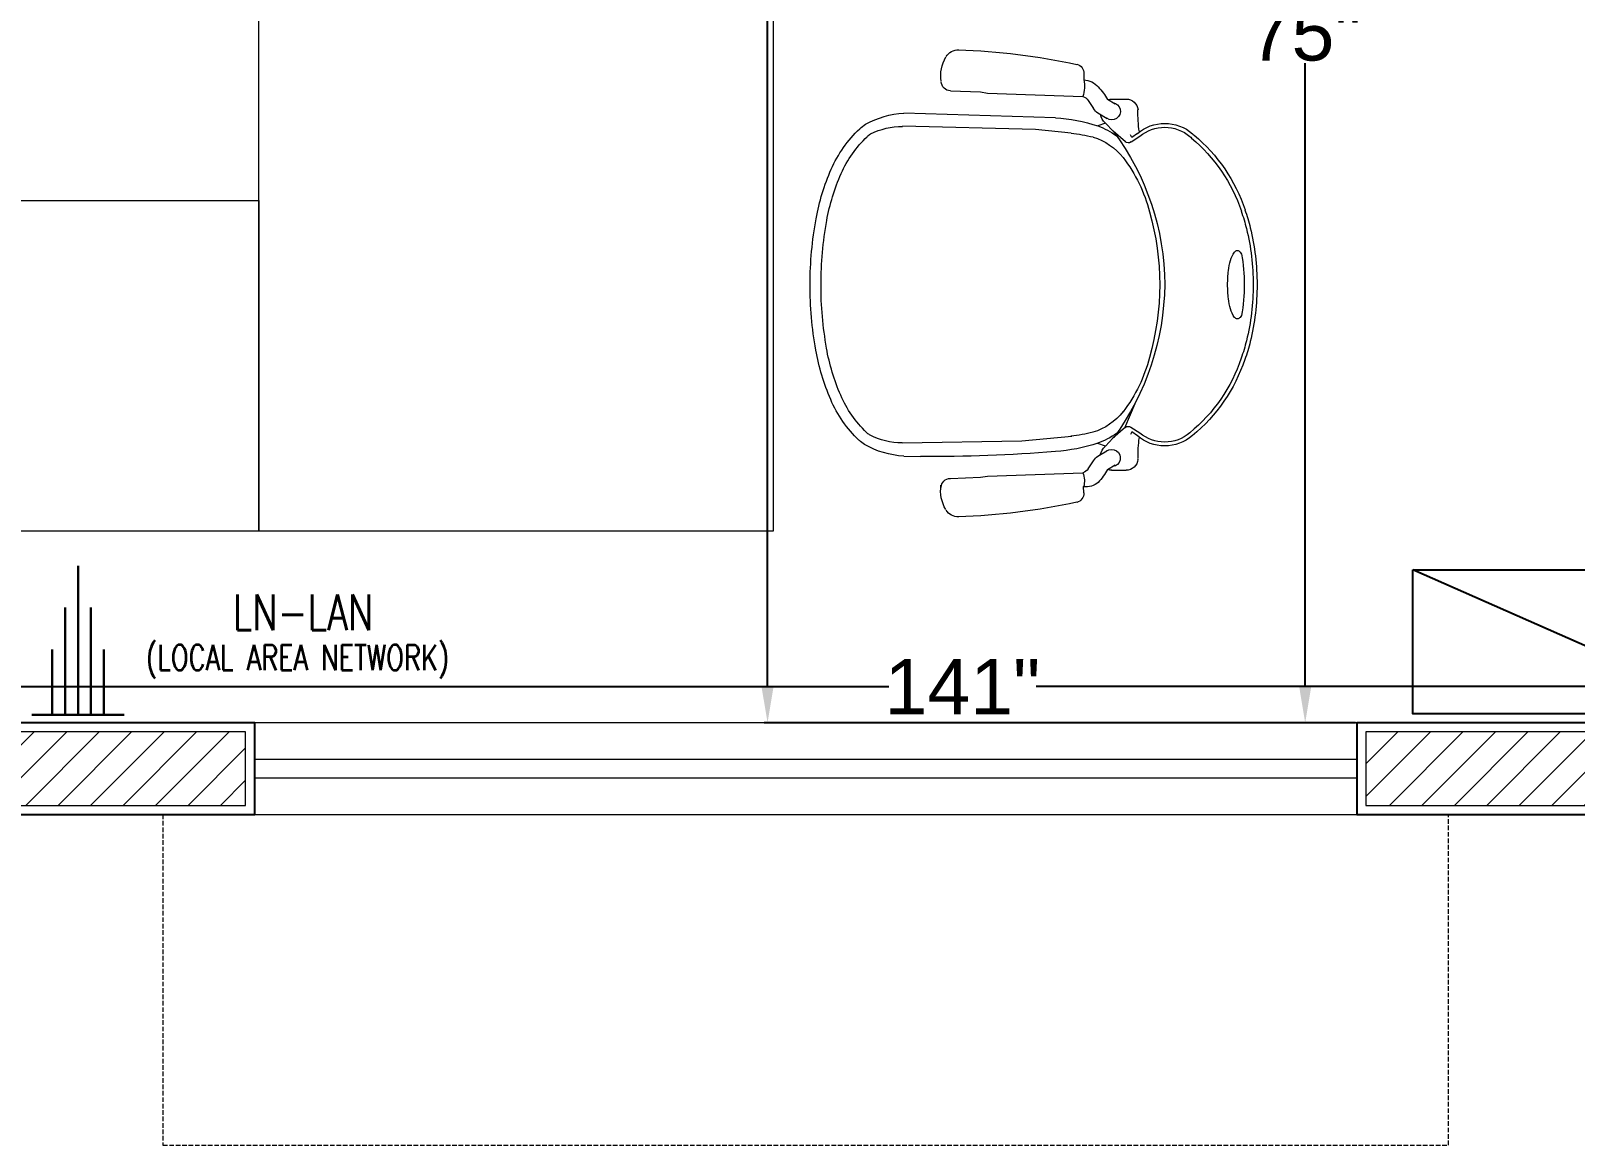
# Model space of a CAD drawing. Header units: inches. Extents: x 112 to 4169, y -2569 to 841.
# Drawn here: x 1704.9 to 1789, y -2459.3 to -2398.6 of the extents above; entities that cross this region are included whole.
import ezdxf

# ---------------------------------------------------------------- set-up
doc = ezdxf.new("R2010")
doc.units = ezdxf.units.IN
doc.header["$MEASUREMENT"] = 0
doc.linetypes.add('DASH', pattern=[0.35, 0.25, -0.1])
doc.layers.get('Defpoints').update_dxf_attribs({"lineweight": 0})
for name, color, linetype, lineweight in [('E-LAN', 6, 'Continuous', 30), ('Glass', 5, 'Continuous', 9), ('HACTH', 8, 'Continuous', 9), ('ID-FURN', 7, 'Continuous', 15), ('Plaster Line', 254, 'Continuous', 15), ('Sunshed', 5, 'Continuous', 15), ('WINDOW', 140, 'Continuous', 9)]:
    doc.layers.add(name, color=color, linetype=linetype, lineweight=lineweight)
doc.layers.add('HVAC', color=44, linetype='Continuous')
doc.layers.add('wall 05', color=253, linetype='Continuous')
doc.styles.get("Standard").update_dxf_attribs({"font": 'arial.ttf'})
doc.styles.add('TAVE1', font='ROMANS.shx', dxfattribs={"width": 0.75})
doc.dimstyles.get("Standard").update_dxf_attribs({"dimtxt": 3, "dimasz": 2, "dimexe": 0.18, "dimexo": 0.0625, "dimgap": 0.09, "dimtad": 0, "dimtih": 1, "dimtoh": 1, "dimdec": 0, "dimzin": 0, "dimdsep": 46, "dimtxsty": 'Standard', "dimcen": 0.09, "dimclrd": 5, "dimadec": 0, "dimazin": 0, "dimtfac": 1, "dimtdec": 0, "dimtofl": 0, "dimtmove": 0, "dimatfit": 3, "dimfxl": 1, "dimtolj": 1, "dimtzin": 0, "dimarcsym": 0})

# ---------------------------------------------------------------- blocks, each defined once
blk = doc.blocks.new("VISITOR'S CHAIR")
at = {"layer": 'ID-FURN'}
for p, q in [((-238.2, 446.3), (-237.2, 446.4)), ((-206.3, 445.5), (-200.5, 437.8)), ((-194.5, 436.8), (-202.2, 448.9)), ((-159.3, 443.5), (-195.6, 428)), ((194, 436.8), (201.7, 448.9)), ((205.7, 445.5), (199.9, 437.8)), ((-252.9, 410.4), (-252.9, 430.1)), ((-194.5, 429.2), (-209.3, 412.3)), ((-200.5, 437.8), (-204.1, 436)), ((194, 429.2), (208.8, 412.3)), ((199.9, 437.8), (203.6, 436)), ((252.4, 410.4), (252.4, 430.1)), ((-246, 415.4), (-252.2, 404.9)), ((-233.9, 391.5), (-226.3, 404.1)), ((-209.3, 412.3), (-220.1, 402)), ((-220.1, 402), (-216.3, 391.6)), ((208.8, 412.3), (219.5, 402)), ((219.5, 402), (215.7, 391.6)), ((233.4, 391.5), (225.8, 404.1)), ((245.5, 415.4), (251.7, 404.9)), ((-251, 378.4), (-240.1, 385.8)), ((250.5, 378.4), (239.5, 385.8)), ((-283.6, 372.6), (-275.2, 372.4)), ((-260.9, 241.4), (-256.5, 371.2)), ((260.4, 241.4), (255.9, 371.2)), ((286.6, 372.6), (278.2, 372.4)), ((-212.8, 288.2), (-206.4, 356.1)), ((206, 355.1), (211.1, 306.6)), ((226.9, 334), (233.3, 127.6)), ((211.1, 306.6), (215.2, 125.7)), ((-215.8, 125.5), (-212.8, 288.2)), ((-264.1, 191.1), (-262.6, 231.9)), ((-262.6, 231.9), (-260.9, 241.4)), ((262, 231.9), (260.4, 241.4)), ((263.5, 191.1), (262, 231.9)), ((-233.8, 127.6), (-234.4, 150.3))]:
    blk.add_line(p, q, dxfattribs=at)
for centre, major_axis, ratio, start_param, end_param in [((-30.7, 376.8), (160.1, 160.1), 1, 1.106098, 1.669765), ((-25.5, 384.4), (156.3, 156.3), 1, 1.024131, 1.139863), ((-25.5, 384.4), (-152.5, 152.5), 1, -0.546665, -0.430933), ((0, 279.6), (232.5, 232.5), 1, 0.786111, 1.024131), ((0, 279.6), (-228.8, 228.8), 1, -0.784686, -0.546665), ((-0.3, 358.6), (-164.3, 164.3), 1, -0.967168, -0.603629), ((-0.5, 279.6), (232.5, 232.5), 1, 0.546665, 0.784686), ((-0.5, 279.6), (-228.8, 228.8), 1, -1.024131, -0.786111), ((25, 384.4), (-152.5, 152.5), 1, -1.139863, -1.024131), ((25, 384.4), (-156.3, 156.3), 1, -1.139863, -1.024131), ((27.8, 374.8), (-162.3, 162.3), 1, 4.626582, 5.170366), ((-30.7, 376.8), (156.4, 156.4), 1, 1.106098, 1.669765), ((-42.1, 581.5), (-3.34, 3.34), 1, -0.185935, 0.785398), ((-42.1, 581.5), (3.34, 3.34), 1, 2.356194, 3.327527), ((-22.4, 552.7), (28, 28), 1, 1.306571, 1.384862), ((-22.4, 610.3), (-28, 28), 1, 1.756731, 2.080357), ((-9.1, 657.2), (-62.5, 62.5), 1, 2.080357, 2.239483), ((-0.3, 732.5), (-116.1, 116.1), 1, 2.239483, 2.356194), ((-0.3, 732.5), (-116.1, 116.1), 1, 2.356194, 2.472906), ((8.6, 657.2), (62.5, 62.5), 1, 4.043702, 4.202828), ((21.8, 610.3), (28, 28), 1, 4.202828, 4.526454), ((21.8, 552.7), (-28, 28), 1, -1.384862, -1.299686), ((41.5, 581.5), (3.34, 3.34), 1, 5.497787, 6.46912), ((41.5, 581.5), (-3.34, 3.34), 1, 2.955658, 3.926991), ((27.8, 374.8), (158.5, 158.5), 1, 6.197379, 6.741162), ((-162.3, 482.7), (40.7, 40.7), 1, 1.641382, 2.3562), ((-162.3, 482.7), (-37, 37), 1, 0.070585, 0.785404), ((85, 416), (108.9, 108.9), 1, 6.212612, 6.231759), ((161.7, 482.7), (37, 37), 1, 5.497793, 6.212612), ((85, 416), (112.6, 112.6), 1, 6.212612, 6.231759), ((161.7, 482.7), (-40.7, 40.7), 1, 3.926985, 4.641803), ((-162.3, 482.7), (40.7, 40.7), 1, 2.3562, 3.058022), ((-162.3, 482.7), (37, 37), 1, 2.3562, 3.058022), ((3.5, 124), (253.6, 253.6), 1, 0.795932, 1.416989), ((-0.3, 117.9), (253.1, 253.1), 1, 0.505105, 1.065692), ((-2.1, 130.4), (-249.1, 249.1), 1, -1.424708, -0.790588), ((161.7, 482.7), (-37, 37), 1, 3.225371, 3.926997), ((161.7, 482.7), (40.7, 40.7), 1, 4.795959, 5.497781), ((-236.4, 429.9), (11.7, 11.7), 1, 0.895345, 2.346242), ((-232, 599.7), (-108.4, 108.4), 1, 2.322741, 2.51101), ((-51.2, 268.5), (140.9, 140.9), 1, 1.029343, 1.444292), ((50.6, 268.5), (140.9, 140.9), 1, 0.126504, 0.541453), ((232.9, 610.8), (116.4, 116.4), 1, 3.774404, 3.956147), ((235.9, 429.9), (-11.7, 11.7), 1, 3.936943, 5.38784), ((-236.3, 410.5), (-8.33, 8.33), 1, 3.308932, 6.927895), ((-122.3, 361.1), (-58.3, 58.3), 1, -0.121154, 0.49051), ((-199.3, 433), (4.34, 4.34), 1, 4.766338, 6.168083), ((121.8, 361.1), (-58.3, 58.3), 1, 4.221879, 4.833543), ((198.8, 433), (4.34, 4.34), 1, 1.685898, 3.087644), ((235.8, 410.5), (8.33, 8.33), 1, 5.638476, 9.257439), ((-207.6, 326.1), (-64, 64), 1, -0.27183, -0.033972), ((-236.6, 411), (11.5, 11.5), 1, 2.359032, 2.700427), ((-237.4, 417.6), (-16.4, 16.4), 1, 2.597956, 3.176359), ((-117.7, 355.6), (-74.2, 74.2), 1, 0.158797, 0.434217), ((117.2, 355.6), (74.2, 74.2), 1, 5.848968, 6.124388), ((236.9, 417.6), (-16.4, 16.4), 1, 1.53603, 2.114433), ((236.1, 411), (-11.5, 11.5), 1, 3.582758, 3.924153), ((207.1, 326.1), (64, 64), 1, 0.033972, 0.27183), ((-245.5, 374), (-29, 9), 0.940619, -0.371164, 0.371164), ((-243.2, 366.7), (9.99, 9.99), 1, 1.377732, 2.024937), ((-248.6, 401.1), (12.4, 12.4), 1, 4.437336, 4.934607), ((17, 316.6), (173.3, 173.3), 1, 2.044581, 2.285039), ((45.2, 326.1), (-179.2, 179.2), 1, 0.550308, 0.670712), ((-45.7, 326.1), (-179.2, 179.2), 1, 4.041677, 4.162081), ((-17.5, 316.6), (173.3, 173.3), 1, 5.568943, 5.8094), ((248.1, 401.1), (-12.4, 12.4), 1, 1.348578, 1.845849), ((242.6, 366.7), (9.99, 9.99), 1, 5.829045, 6.47625), ((248.3, 369.9), (21.5, 21.5), 1, 5.582202, 6.32453), ((602.9, 170), (-650.5, 650.5), 1, 0.573881, 0.750879), ((-284.6, 360.2), (-8.76, 8.76), 1, -0.863376, 0.564498), ((-268.2, 332.2), (2.3, 41.2), 0.843481, -0.27588, 0.27588), ((269.1, 332.1), (-29.2, 29.2), 1, -1.014167, -0.462408), ((287.6, 360.2), (8.76, 8.76), 1, 5.718688, 7.146561), ((-599.9, 170), (-650.5, 650.5), 1, 3.96151, 4.138508), ((1965.9, 158.7), (1555.9, 1555.9), 1, 2.276461, 2.36002), ((-297.3, 201.7), (13.6, 13.6), 1, 2.322194, 3.388756), ((-276.9, 191.2), (-9.06, 9.06), 1, 2.406079, 3.903189), ((276.4, 191.2), (-9.06, 9.06), 1, 0.8092, 2.30631), ((300.2, 201.7), (-13.6, 13.6), 1, 2.89443, 3.960991), ((-280.7, 229.2), (36.4, 36.4), 1, 3.399296, 4.068112), ((283.7, 229.2), (-36.4, 36.4), 1, 2.215073, 2.88389), ((-110, 135.1), (87.7, 87.7), 1, 2.416541, 2.868914), ((110.4, 135), (-87, 87), 1, 3.422629, 3.866448), ((-119, 125.5), (68.4, 68.4), 1, 2.356783, 2.833835), ((118.4, 125.7), (68.4, 68.4), 1, 5.032166, 5.498375), ((-133.1, 134.8), (-73.8, 73.8), 1, 1.404983, 1.497112), ((-89.5, 183.7), (-119.9, 119.9), 1, 1.547695, 1.947381), ((-169.4, 107.4), (-31.3, 31.3), 1, 1.42524, 1.547695), ((-89.5, 183.7), (109.4, 109.4), 1, 3.118491, 3.518177), ((88.8, 184.1), (109.4, 109.4), 1, 4.339484, 4.739169), ((88.8, 184.1), (119.9, 119.9), 1, 4.339484, 4.739169), ((169, 108.1), (31.3, 31.3), 1, 4.739169, 4.873442), ((136.9, 131.9), (-69.9, 69.9), 1, 3.217039, 3.320838), ((34.9, 307.3), (-204.6, 204.6), 1, 2.536468, 2.768687), ((-36, 307.2), (-215, 215), 1, 1.947381, 2.1796), ((-36, 307.2), (204.6, 204.6), 1, 3.518177, 3.750397), ((-0.9, 503.9), (-345.8, 345.8), 1, 2.1796, 2.358034), ((-0.9, 503.9), (345.8, 345.8), 1, 3.92883, 4.107264), ((34.9, 307.3), (-215, 215), 1, 2.536468, 2.768687), ((-0.9, 503.9), (-356.3, 356.3), 1, 2.1796, 2.358034), ((-0.9, 503.9), (-356.3, 356.3), 1, 2.358034, 2.536468)]:
    blk.add_ellipse(centre, major_axis=major_axis, ratio=ratio, start_param=start_param, end_param=end_param, dxfattribs=at)
blk = doc.blocks.new('ASDSAETR')
for p, q in [((51404, -7188.31), (51404, -7197.3)), ((51404, -7190.29), (51410.36, -7190.29)), ((51404, -7191.55), (51414.43, -7191.55)), ((51404, -7192.81), (51418.49, -7192.81)), ((51404, -7194.07), (51414.43, -7194.07)), ((51404, -7195.33), (51410.36, -7195.33))]:
    blk.add_line(p, q)
blk = doc.blocks.new('*D289')
at = {"color": 0, "lineweight": -2, "transparency": 16777216}
for p, q in [((1744.983, -2348.947), (1744.866, -2348.947)), ((1777.064, -2436.299), (1744.866, -2436.299))]:
    blk.add_line(p, q, dxfattribs=at)
at = {"color": 5, "lineweight": -2, "transparency": 16777216}
for p, q in [((1745.046, -2350.947), (1745.046, -2391.001)), ((1745.046, -2434.299), (1745.046, -2394.245))]:
    blk.add_line(p, q, dxfattribs=at)
at = {"color": 5, "transparency": 16777216}
for points in [[(1744.712, -2350.947), (1745.379, -2350.947), (1745.046, -2348.947)], [(1744.712, -2434.299), (1745.379, -2434.299), (1745.046, -2436.299)]]:
    blk.add_solid(points, dxfattribs=at)
at = {"layer": 'Defpoints', "color": 0, "transparency": 16777216}
for p in [(1745.046, -2348.947), (1745.046, -2436.299), (1777.127, -2436.299)]:
    blk.add_point(p, dxfattribs=at)
at = {"color": 0, "transparency": 16777216, "insert": (1745.046, -2392.623), "char_height": 3, "attachment_point": 5}
blk.add_mtext('\\A1;87"', dxfattribs=at)
blk = doc.blocks.new('*D310')
at = {"color": 0, "lineweight": -2, "transparency": 16777216}
for p, q in [((1685.314, -2436.236), (1685.314, -2434.155)), ((1826.003, -2436.236), (1826.003, -2434.155))]:
    blk.add_line(p, q, dxfattribs=at)
at = {"color": 5, "lineweight": -2, "transparency": 16777216}
for p, q in [((1687.314, -2434.335), (1751.655, -2434.335)), ((1824.003, -2434.335), (1759.662, -2434.335))]:
    blk.add_line(p, q, dxfattribs=at)
at = {"color": 5, "transparency": 16777216}
for points in [[(1687.314, -2434.002), (1687.314, -2434.669), (1685.314, -2434.335)], [(1824.003, -2434.002), (1824.003, -2434.669), (1826.003, -2434.335)]]:
    blk.add_solid(points, dxfattribs=at)
at = {"layer": 'Defpoints', "color": 0, "transparency": 16777216}
for p in [(1685.314, -2434.335), (1685.314, -2436.299), (1826.003, -2436.299)]:
    blk.add_point(p, dxfattribs=at)
at = {"color": 0, "transparency": 16777216, "insert": (1755.659, -2434.335), "char_height": 3, "attachment_point": 5}
blk.add_mtext('\\A1;141"', dxfattribs=at)
blk = doc.blocks.new('*D380')
at = {"color": 0, "lineweight": -2, "transparency": 16777216}
for p, q in [((1773.764, -2361.226), (1774.498, -2361.226)), ((1777.064, -2436.299), (1774.138, -2436.299))]:
    blk.add_line(p, q, dxfattribs=at)
at = {"color": 5, "lineweight": -2, "transparency": 16777216}
for p, q in [((1774.318, -2363.226), (1774.318, -2397.147)), ((1774.318, -2434.299), (1774.318, -2400.378))]:
    blk.add_line(p, q, dxfattribs=at)
at = {"color": 5, "transparency": 16777216}
for points in [[(1773.985, -2363.226), (1774.651, -2363.226), (1774.318, -2361.226)], [(1773.985, -2434.299), (1774.651, -2434.299), (1774.318, -2436.299)]]:
    blk.add_solid(points, dxfattribs=at)
at = {"layer": 'Defpoints', "color": 0, "transparency": 16777216}
for p in [(1773.701, -2361.226), (1774.318, -2436.299), (1777.127, -2436.299)]:
    blk.add_point(p, dxfattribs=at)
at = {"color": 0, "transparency": 16777216, "insert": (1774.318, -2398.763), "char_height": 3, "attachment_point": 5}
blk.add_mtext('\\A1;75"', dxfattribs=at)

msp = doc.modelspace()

# ---------------------------------------------------------------- hatches: boundary and pattern name
at = {"layer": 'HACTH'}
h = msp.add_hatch(dxfattribs=at)
h.set_pattern_fill('ANSI31', color=256, scale=10, style=0)
h.set_pattern_definition([(45, (-121382.8874, -173770.7034), (-0.8838834765, 0.8838834765), [])])
h.paths.add_polyline_path([(1819.814, -2440.799), (1819.814, -2436.799), (1809.064, -2436.799), (1777.627, -2436.799), (1777.627, -2440.799)])
h.paths.add_polyline_path([(1685.814, -2436.799), (1685.814, -2440.799), (1716.627, -2440.799), (1716.627, -2436.799)])

# ---------------------------------------------------------------- linework, layer by layer
at = {"layer": 'Glass', "ltscale": 10}
msp.add_lwpolyline([(1777.127, -2439.299), (1777.127, -2438.299), (1717.127, -2438.299), (1717.127, -2439.299)], close=True, dxfattribs=at)
at = {"layer": 'HVAC'}
msp.add_line((1797.942, -2435.814), (1780.175, -2427.977), dxfattribs=at)
msp.add_lwpolyline([(1780.175, -2427.977), (1815.708, -2427.977), (1815.708, -2435.814), (1780.175, -2435.814)], close=True, dxfattribs=at)
at = {"layer": 'ID-FURN'}
for points in [[(1745.349, -2359.869), (1745.349, -2425.869), (1717.349, -2425.869), (1717.349, -2359.869)], [(1717.349, -2407.869), (1717.349, -2425.869), (1685.349, -2425.869), (1685.349, -2407.869)]]:
    msp.add_lwpolyline(points, close=True, dxfattribs=at)
at = {"layer": 'Plaster Line'}
msp.add_lwpolyline([(1716.627, -2436.799), (1685.814, -2436.799), (1685.814, -2440.799), (1716.627, -2440.799)], close=True, dxfattribs=at)
msp.add_lwpolyline([(1813.36, -2436.799), (1777.627, -2436.799), (1777.627, -2440.799), (1819.814, -2440.799), (1819.814, -2436.799), (1809.064, -2436.799)], dxfattribs=at)
at = {"layer": 'Sunshed', "linetype": 'DASH'}
msp.add_lwpolyline([(1712.127, -2441.299), (1712.127, -2459.299), (1782.127, -2459.299), (1782.127, -2441.299)], dxfattribs=at)
at = {"layer": 'wall 05'}
msp.add_lwpolyline([(1717.127, -2436.299), (1685.314, -2436.299), (1685.314, -2441.299), (1717.127, -2441.299)], close=True, dxfattribs=at)
msp.add_lwpolyline([(1813.36, -2436.299), (1777.127, -2436.299), (1777.127, -2441.299), (1820.314, -2441.299), (1820.314, -2436.299), (1809.064, -2436.299)], dxfattribs=at)
at = {"layer": 'WINDOW', "ltscale": 10}
msp.add_lwpolyline([(1777.127, -2441.299), (1777.127, -2436.299), (1717.127, -2436.299), (1717.127, -2441.299)], close=True, dxfattribs=at)

# ---------------------------------------------------------------- block references
at = {"layer": 'E-LAN', "lineweight": 0, "xscale": 0.5599999999999999, "yscale": 0.5599999999999999, "zscale": 0.5599999999999999, "rotation": 90}
msp.add_blockref('ASDSAETR', (-2320.468, -31222.108), dxfattribs=at)
at = {"layer": 'ID-FURN', "xscale": -0.03999999999414845, "yscale": 0.03999999997904524, "zscale": 0.04, "rotation": 269.9871586272661}
msp.add_blockref("VISITOR'S CHAIR", (1747.362, -2412.43), dxfattribs=at)

# ---------------------------------------------------------------- texts
at = {"layer": 'E-LAN', "lineweight": 0, "style": 'TAVE1', "width": 0.75}
for s, height, p in [('LN-LAN', 1.9513, (1715.932, -2431.261)), ('(LOCAL AREA NETWORK)', 1.36592, (1711.201, -2433.43))]:
    msp.add_text(s, height=height, dxfattribs=at).set_placement(p)

# ---------------------------------------------------------------- dimensions: what is measured, and where the dimension line sits
for base, p1, picture, middle in [((1745.046, -2436.299), (1745.046, -2348.947), '*D289', (1745.046, -2392.623)), ((1774.318, -2436.299), (1773.701, -2361.226), '*D380', (1774.318, -2398.763))]:
    dim = msp.add_linear_dim(base=base, p1=p1, p2=(1777.127, -2436.299), angle=90, dimstyle='Standard', override={"dimpost": '"'})
    dim.commit()
    dim.dimension.update_dxf_attribs({"geometry": picture, "text_midpoint": middle})
dim = msp.add_linear_dim(base=(1685.314, -2434.335), p1=(1826.003, -2436.299), p2=(1685.314, -2436.299), dimstyle='Standard', override={"dimpost": '"'})
dim.commit()
dim.dimension.update_dxf_attribs({"geometry": '*D310', "text_midpoint": (1755.659, -2434.335)})

doc.saveas('drawing.dxf')
